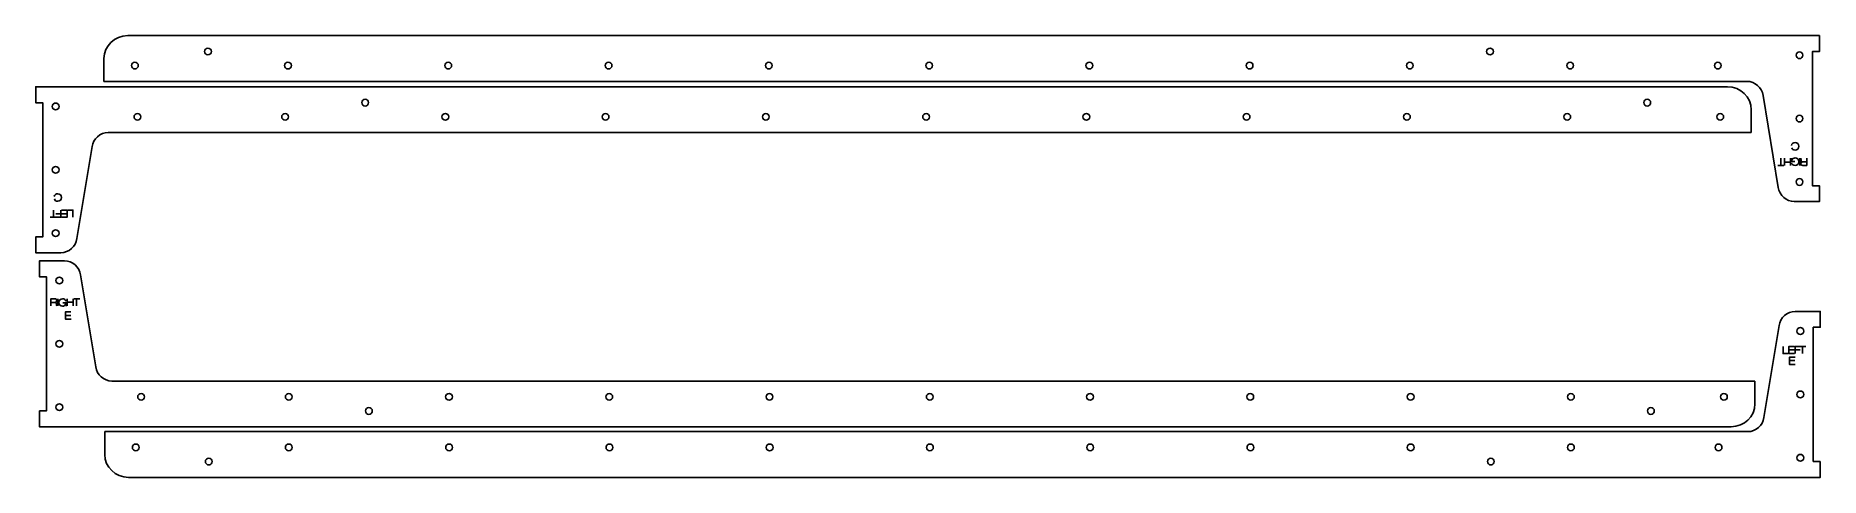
# Model space of a CAD drawing. Header units: millimetres. Extents: x -774 to -22, y -233 to -47.
import ezdxf

# ---------------------------------------------------------------- set-up
doc = ezdxf.new("R2010")
doc.units = ezdxf.units.MM
doc.layers.add('Cuts', color=1, linetype='Continuous', lineweight=25, true_color=0xff0000)
doc.layers.add('text', color=5, linetype='Continuous', lineweight=0, true_color=0x0000ff)

msp = doc.modelspace()

# ---------------------------------------------------------------- linework, layer by layer
at = {"layer": 'Cuts', "color": 1, "lineweight": 25, "true_color": 0xff0000}
for p, q in [((-503.03, -46.66), (-734.94, -46.66)), ((-22.2, -46.66), (-254.1, -46.66))]:
    msp.add_line(p, q, dxfattribs=at)
at = {"layer": 'Cuts', "lineweight": 25}
for p, q in [((-254.1, -46.66), (-503.03, -46.66)), ((-533.55, -65.94), (-52.72, -65.94)), ((-541.79, -68.25), (-60.96, -68.25)), ((-262.34, -87.54), (-531.79, -87.54)), ((-260.79, -192.38), (-530.24, -192.38)), ((-540.24, -211.66), (-59.41, -211.66)), ((-533.21, -213.72), (-263.77, -213.72)), ((-253.77, -233), (-734.6, -233))]:
    msp.add_line(p, q, dxfattribs=at)
at = {"layer": 'Cuts', "color": 1, "lineweight": 25, "true_color": 0xff0000}
for points in [[(-22.2, -46.66), (-22.2, -53.36), (-25.15, -53.36), (-25.15, -109.96), (-22.2, -109.96), (-22.2, -116.66), (-32.82, -116.66)], [(-533.55, -65.94), (-541.16, -65.94), (-744.94, -65.94)], [(-541.79, -68.25), (-773.7, -68.25), (-773.7, -74.95), (-773.7, -74.95)], [(-773.7, -74.95), (-770.75, -74.95), (-770.75, -131.55), (-773.7, -131.55), (-773.7, -138.25), (-773.7, -138.25), (-763.08, -138.25)], [(-39.59, -110.71), (-45.95, -71.89)], [(-743.18, -87.54), (-735.57, -87.54), (-531.79, -87.54)], [(-262.34, -87.54), (-254.74, -87.54), (-50.96, -87.54)], [(-756.31, -132.3), (-749.95, -93.49)], [(-772.15, -204.96), (-769.2, -204.96), (-769.2, -148.36), (-772.15, -148.36), (-772.15, -141.66), (-772.15, -141.66), (-761.53, -141.66)], [(-754.76, -147.61), (-748.4, -186.43)], [(-21.86, -226.3), (-24.81, -226.3), (-24.81, -169.7), (-21.86, -169.7), (-21.86, -163), (-21.86, -163), (-32.48, -163)], [(-39.25, -168.95), (-45.61, -207.77)], [(-741.63, -192.38), (-734.02, -192.38), (-530.24, -192.38)], [(-260.79, -192.38), (-253.19, -192.38), (-49.41, -192.38)], [(-540.24, -211.66), (-772.15, -211.66), (-772.15, -204.96), (-772.15, -204.96)], [(-533.21, -213.72), (-540.82, -213.72), (-744.6, -213.72)], [(-52.38, -213.72), (-59.99, -213.72), (-263.77, -213.72)], [(-253.77, -233), (-21.86, -233), (-21.86, -226.3), (-21.86, -226.3)]]:
    msp.add_lwpolyline(points, dxfattribs=at)
for points in [[(-744.94, -56.3), (-744.94, -51), (-740.44, -46.66), (-734.94, -46.66)], [(-702.54, -53.33), (-702.54, -52.54), (-701.9, -51.9), (-701.12, -51.9)], [(-701.12, -51.9), (-700.33, -51.9), (-699.69, -52.54), (-699.69, -53.33)], [(-162.44, -53.33), (-162.44, -52.54), (-161.8, -51.9), (-161.01, -51.9)], [(-161.01, -51.9), (-160.23, -51.9), (-159.59, -52.54), (-159.59, -53.33)], [(-744.94, -65.94), (-744.94, -65.94), (-744.94, -61.6), (-744.94, -56.3)], [(-731.89, -57.87), (-732.68, -57.87), (-733.32, -58.51), (-733.32, -59.3)], [(-733.32, -59.3), (-733.32, -60.08), (-732.68, -60.72), (-731.89, -60.72)], [(-730.47, -59.3), (-730.47, -58.51), (-731.1, -57.87), (-731.89, -57.87)], [(-731.89, -60.72), (-731.1, -60.72), (-730.47, -60.08), (-730.47, -59.3)], [(-701.12, -54.75), (-701.9, -54.75), (-702.54, -54.11), (-702.54, -53.33)], [(-699.69, -53.33), (-699.69, -54.11), (-700.33, -54.75), (-701.12, -54.75)], [(-667.42, -57.87), (-668.21, -57.87), (-668.84, -58.51), (-668.84, -59.3)], [(-668.84, -59.3), (-668.84, -60.08), (-668.21, -60.72), (-667.42, -60.72)], [(-665.99, -59.3), (-665.99, -58.51), (-666.63, -57.87), (-667.42, -57.87)], [(-667.42, -60.72), (-666.63, -60.72), (-665.99, -60.08), (-665.99, -59.3)], [(-599.88, -57.87), (-600.67, -57.87), (-601.31, -58.51), (-601.31, -59.3)], [(-601.31, -59.3), (-601.31, -60.08), (-600.67, -60.72), (-599.88, -60.72)], [(-598.46, -59.3), (-598.46, -58.51), (-599.1, -57.87), (-599.88, -57.87)], [(-599.88, -60.72), (-599.1, -60.72), (-598.46, -60.08), (-598.46, -59.3)], [(-532.34, -57.87), (-533.12, -57.87), (-533.76, -58.51), (-533.76, -59.3)], [(-533.76, -59.3), (-533.76, -60.08), (-533.12, -60.72), (-532.34, -60.72)], [(-530.91, -59.3), (-530.91, -58.51), (-531.55, -57.87), (-532.34, -57.87)], [(-532.34, -60.72), (-531.55, -60.72), (-530.91, -60.08), (-530.91, -59.3)], [(-464.82, -57.87), (-465.61, -57.87), (-466.25, -58.51), (-466.25, -59.3)], [(-466.25, -59.3), (-466.25, -60.08), (-465.61, -60.72), (-464.82, -60.72)], [(-463.4, -59.3), (-463.4, -58.51), (-464.04, -57.87), (-464.82, -57.87)], [(-464.82, -60.72), (-464.04, -60.72), (-463.4, -60.08), (-463.4, -59.3)], [(-397.31, -57.87), (-398.1, -57.87), (-398.73, -58.51), (-398.73, -59.3)], [(-398.73, -59.3), (-398.73, -60.08), (-398.1, -60.72), (-397.31, -60.72)], [(-395.88, -59.3), (-395.88, -58.51), (-396.52, -57.87), (-397.31, -57.87)], [(-397.31, -60.72), (-396.52, -60.72), (-395.88, -60.08), (-395.88, -59.3)], [(-329.8, -57.87), (-330.58, -57.87), (-331.22, -58.51), (-331.22, -59.3)], [(-331.22, -59.3), (-331.22, -60.08), (-330.58, -60.72), (-329.8, -60.72)], [(-328.37, -59.3), (-328.37, -58.51), (-329.01, -57.87), (-329.8, -57.87)], [(-329.8, -60.72), (-329.01, -60.72), (-328.37, -60.08), (-328.37, -59.3)], [(-262.28, -57.87), (-263.07, -57.87), (-263.71, -58.51), (-263.71, -59.3)], [(-263.71, -59.3), (-263.71, -60.08), (-263.07, -60.72), (-262.28, -60.72)], [(-260.86, -59.3), (-260.86, -58.51), (-261.5, -57.87), (-262.28, -57.87)], [(-262.28, -60.72), (-261.5, -60.72), (-260.86, -60.08), (-260.86, -59.3)], [(-194.77, -57.87), (-195.56, -57.87), (-196.2, -58.51), (-196.2, -59.3)], [(-196.2, -59.3), (-196.2, -60.08), (-195.56, -60.72), (-194.77, -60.72)], [(-193.35, -59.3), (-193.35, -58.51), (-193.98, -57.87), (-194.77, -57.87)], [(-194.77, -60.72), (-193.98, -60.72), (-193.35, -60.08), (-193.35, -59.3)], [(-161.01, -54.75), (-161.8, -54.75), (-162.44, -54.11), (-162.44, -53.33)], [(-159.59, -53.33), (-159.59, -54.11), (-160.23, -54.75), (-161.01, -54.75)], [(-127.26, -57.87), (-128.05, -57.87), (-128.68, -58.51), (-128.68, -59.3)], [(-128.68, -59.3), (-128.68, -60.08), (-128.05, -60.72), (-127.26, -60.72)], [(-125.83, -59.3), (-125.83, -58.51), (-126.47, -57.87), (-127.26, -57.87)], [(-127.26, -60.72), (-126.47, -60.72), (-125.83, -60.08), (-125.83, -59.3)], [(-65.04, -57.87), (-65.83, -57.87), (-66.47, -58.51), (-66.47, -59.3)], [(-66.47, -59.3), (-66.47, -60.08), (-65.83, -60.72), (-65.04, -60.72)], [(-63.62, -59.3), (-63.62, -58.51), (-64.26, -57.87), (-65.04, -57.87)], [(-65.04, -60.72), (-64.26, -60.72), (-63.62, -60.08), (-63.62, -59.3)], [(-30.6, -53.51), (-31.39, -53.51), (-32.03, -54.15), (-32.03, -54.93)], [(-32.03, -54.93), (-32.03, -55.72), (-31.39, -56.36), (-30.6, -56.36)], [(-29.18, -54.93), (-29.18, -54.15), (-29.82, -53.51), (-30.6, -53.51)], [(-30.6, -56.36), (-29.82, -56.36), (-29.18, -55.72), (-29.18, -54.93)], [(-45.95, -71.89), (-46.37, -68.62), (-49.42, -65.94), (-52.72, -65.94)], [(-766.72, -76.53), (-766.72, -75.74), (-766.08, -75.1), (-765.29, -75.1)], [(-765.29, -75.1), (-764.51, -75.1), (-763.87, -75.74), (-763.87, -76.53)], [(-636.31, -74.92), (-636.31, -74.13), (-635.67, -73.5), (-634.88, -73.5)], [(-634.88, -76.35), (-635.67, -76.35), (-636.31, -75.71), (-636.31, -74.92)], [(-634.88, -73.5), (-634.09, -73.5), (-633.46, -74.13), (-633.46, -74.92)], [(-633.46, -74.92), (-633.46, -75.71), (-634.09, -76.35), (-634.88, -76.35)], [(-96.2, -74.92), (-96.2, -74.13), (-95.57, -73.5), (-94.78, -73.5)], [(-94.78, -76.35), (-95.57, -76.35), (-96.2, -75.71), (-96.2, -74.92)], [(-94.78, -73.5), (-93.99, -73.5), (-93.35, -74.13), (-93.35, -74.92)], [(-93.35, -74.92), (-93.35, -75.71), (-93.99, -76.35), (-94.78, -76.35)], [(-50.96, -77.9), (-50.96, -72.59), (-55.46, -68.25), (-60.96, -68.25)], [(-765.29, -77.95), (-766.08, -77.95), (-766.72, -77.32), (-766.72, -76.53)], [(-763.87, -76.53), (-763.87, -77.32), (-764.5, -77.95), (-765.29, -77.95)], [(-732.28, -80.89), (-732.28, -80.11), (-731.64, -79.47), (-730.85, -79.47)], [(-730.85, -82.32), (-731.64, -82.32), (-732.28, -81.68), (-732.28, -80.89)], [(-730.85, -79.47), (-730.07, -79.47), (-729.43, -80.11), (-729.43, -80.89)], [(-729.43, -80.89), (-729.43, -81.68), (-730.07, -82.32), (-730.85, -82.32)], [(-670.06, -80.89), (-670.06, -80.11), (-669.43, -79.47), (-668.64, -79.47)], [(-668.64, -82.32), (-669.43, -82.32), (-670.06, -81.68), (-670.06, -80.89)], [(-668.64, -79.47), (-667.85, -79.47), (-667.21, -80.11), (-667.21, -80.89)], [(-667.21, -80.89), (-667.21, -81.68), (-667.85, -82.32), (-668.64, -82.32)], [(-602.55, -80.89), (-602.55, -80.11), (-601.91, -79.47), (-601.12, -79.47)], [(-601.12, -82.32), (-601.91, -82.32), (-602.55, -81.68), (-602.55, -80.89)], [(-601.12, -79.47), (-600.34, -79.47), (-599.7, -80.11), (-599.7, -80.89)], [(-599.7, -80.89), (-599.7, -81.68), (-600.34, -82.32), (-601.12, -82.32)], [(-535.04, -80.89), (-535.04, -80.11), (-534.4, -79.47), (-533.61, -79.47)], [(-533.61, -82.32), (-534.4, -82.32), (-535.04, -81.68), (-535.04, -80.89)], [(-533.61, -79.47), (-532.83, -79.47), (-532.19, -80.11), (-532.19, -80.89)], [(-532.19, -80.89), (-532.19, -81.68), (-532.83, -82.32), (-533.61, -82.32)], [(-467.52, -80.89), (-467.52, -80.11), (-466.89, -79.47), (-466.1, -79.47)], [(-466.1, -82.32), (-466.89, -82.32), (-467.52, -81.68), (-467.52, -80.89)], [(-466.1, -79.47), (-465.31, -79.47), (-464.67, -80.11), (-464.67, -80.89)], [(-464.67, -80.89), (-464.67, -81.68), (-465.31, -82.32), (-466.1, -82.32)], [(-400.01, -80.89), (-400.01, -80.11), (-399.37, -79.47), (-398.59, -79.47)], [(-398.59, -82.32), (-399.37, -82.32), (-400.01, -81.68), (-400.01, -80.89)], [(-398.59, -79.47), (-397.8, -79.47), (-397.16, -80.11), (-397.16, -80.89)], [(-397.16, -80.89), (-397.16, -81.68), (-397.8, -82.32), (-398.59, -82.32)], [(-332.5, -80.89), (-332.5, -80.11), (-331.86, -79.47), (-331.07, -79.47)], [(-331.07, -82.32), (-331.86, -82.32), (-332.5, -81.68), (-332.5, -80.89)], [(-331.07, -79.47), (-330.29, -79.47), (-329.65, -80.11), (-329.65, -80.89)], [(-329.65, -80.89), (-329.65, -81.68), (-330.29, -82.32), (-331.07, -82.32)], [(-264.99, -80.89), (-264.99, -80.11), (-264.35, -79.47), (-263.56, -79.47)], [(-263.56, -82.32), (-264.35, -82.32), (-264.99, -81.68), (-264.99, -80.89)], [(-263.56, -79.47), (-262.77, -79.47), (-262.14, -80.11), (-262.14, -80.89)], [(-262.14, -80.89), (-262.14, -81.68), (-262.77, -82.32), (-263.56, -82.32)], [(-197.44, -80.89), (-197.44, -80.11), (-196.8, -79.47), (-196.01, -79.47)], [(-196.01, -82.32), (-196.8, -82.32), (-197.44, -81.68), (-197.44, -80.89)], [(-196.01, -79.47), (-195.22, -79.47), (-194.59, -80.11), (-194.59, -80.89)], [(-194.59, -80.89), (-194.59, -81.68), (-195.22, -82.32), (-196.01, -82.32)], [(-129.9, -80.89), (-129.9, -80.11), (-129.26, -79.47), (-128.48, -79.47)], [(-128.48, -82.32), (-129.26, -82.32), (-129.9, -81.68), (-129.9, -80.89)], [(-128.48, -79.47), (-127.69, -79.47), (-127.05, -80.11), (-127.05, -80.89)], [(-127.05, -80.89), (-127.05, -81.68), (-127.69, -82.32), (-128.48, -82.32)], [(-65.43, -80.89), (-65.43, -80.11), (-64.79, -79.47), (-64, -79.47)], [(-64, -82.32), (-64.79, -82.32), (-65.43, -81.68), (-65.43, -80.89)], [(-64, -79.47), (-63.22, -79.47), (-62.58, -80.11), (-62.58, -80.89)], [(-62.58, -80.89), (-62.58, -81.68), (-63.22, -82.32), (-64, -82.32)], [(-50.96, -87.54), (-50.96, -87.54), (-50.96, -83.2), (-50.96, -77.9)], [(-30.6, -80.23), (-31.39, -80.23), (-32.03, -80.87), (-32.03, -81.66)], [(-32.03, -81.66), (-32.03, -82.44), (-31.39, -83.08), (-30.6, -83.08)], [(-29.18, -81.66), (-29.18, -80.87), (-29.82, -80.23), (-30.6, -80.23)], [(-30.6, -83.08), (-29.82, -83.08), (-29.18, -82.44), (-29.18, -81.66)], [(-749.95, -93.49), (-749.52, -90.21), (-746.48, -87.54), (-743.18, -87.54)], [(-766.72, -103.25), (-766.72, -102.47), (-766.08, -101.83), (-765.29, -101.83)], [(-765.29, -104.68), (-766.08, -104.68), (-766.72, -104.04), (-766.72, -103.25)], [(-765.29, -101.83), (-764.51, -101.83), (-763.87, -102.47), (-763.87, -103.25)], [(-763.87, -103.25), (-763.87, -104.04), (-764.5, -104.68), (-765.29, -104.68)], [(-32.82, -116.66), (-36.12, -116.66), (-39.16, -113.98), (-39.59, -110.71)], [(-30.6, -106.96), (-31.39, -106.96), (-32.03, -107.6), (-32.03, -108.38)], [(-32.03, -108.38), (-32.03, -109.17), (-31.39, -109.81), (-30.6, -109.81)], [(-29.18, -108.38), (-29.18, -107.6), (-29.82, -106.96), (-30.6, -106.96)], [(-30.6, -109.81), (-29.82, -109.81), (-29.18, -109.17), (-29.18, -108.38)], [(-766.72, -129.98), (-766.72, -129.19), (-766.08, -128.55), (-765.29, -128.55)], [(-765.29, -131.4), (-766.08, -131.4), (-766.72, -130.77), (-766.72, -129.98)], [(-765.29, -128.55), (-764.51, -128.55), (-763.87, -129.19), (-763.87, -129.98)], [(-763.87, -129.98), (-763.87, -130.77), (-764.5, -131.4), (-765.29, -131.4)], [(-763.08, -138.25), (-759.78, -138.25), (-756.73, -135.58), (-756.31, -132.3)], [(-761.53, -141.66), (-758.23, -141.66), (-755.18, -144.34), (-754.76, -147.61)], [(-763.74, -148.51), (-764.53, -148.51), (-765.17, -149.15), (-765.17, -149.93)], [(-765.17, -149.93), (-765.17, -150.72), (-764.53, -151.36), (-763.74, -151.36)], [(-762.32, -149.93), (-762.32, -149.15), (-762.95, -148.51), (-763.74, -148.51)], [(-763.74, -151.36), (-762.95, -151.36), (-762.32, -150.72), (-762.32, -149.93)], [(-32.48, -163), (-35.78, -163), (-38.83, -165.68), (-39.25, -168.95)], [(-31.69, -171.27), (-31.69, -170.49), (-31.05, -169.85), (-30.27, -169.85)], [(-30.27, -172.7), (-31.05, -172.7), (-31.69, -172.06), (-31.69, -171.27)], [(-30.27, -169.85), (-29.48, -169.85), (-28.84, -170.49), (-28.84, -171.27)], [(-28.84, -171.27), (-28.84, -172.06), (-29.48, -172.7), (-30.27, -172.7)], [(-763.74, -175.23), (-764.53, -175.23), (-765.17, -175.87), (-765.17, -176.66)], [(-765.17, -176.66), (-765.17, -177.45), (-764.53, -178.08), (-763.74, -178.08)], [(-762.32, -176.66), (-762.32, -175.87), (-762.95, -175.23), (-763.74, -175.23)], [(-763.74, -178.08), (-762.95, -178.08), (-762.32, -177.45), (-762.32, -176.66)], [(-748.4, -186.43), (-747.97, -189.7), (-744.92, -192.38), (-741.63, -192.38)], [(-49.41, -192.38), (-49.41, -192.38), (-49.41, -196.72), (-49.41, -202.02)], [(-763.74, -201.96), (-764.53, -201.96), (-765.17, -202.6), (-765.17, -203.38)], [(-762.32, -203.38), (-762.32, -202.6), (-762.95, -201.96), (-763.74, -201.96)], [(-729.3, -197.59), (-730.09, -197.59), (-730.73, -198.23), (-730.73, -199.02)], [(-730.73, -199.02), (-730.73, -199.81), (-730.09, -200.44), (-729.3, -200.44)], [(-727.88, -199.02), (-727.88, -198.23), (-728.51, -197.59), (-729.3, -197.59)], [(-729.3, -200.44), (-728.51, -200.44), (-727.88, -199.81), (-727.88, -199.02)], [(-667.09, -197.59), (-667.87, -197.59), (-668.51, -198.23), (-668.51, -199.02)], [(-668.51, -199.02), (-668.51, -199.81), (-667.87, -200.44), (-667.09, -200.44)], [(-665.66, -199.02), (-665.66, -198.23), (-666.3, -197.59), (-667.09, -197.59)], [(-667.09, -200.44), (-666.3, -200.44), (-665.66, -199.81), (-665.66, -199.02)], [(-599.57, -197.59), (-600.36, -197.59), (-601, -198.23), (-601, -199.02)], [(-601, -199.02), (-601, -199.81), (-600.36, -200.44), (-599.57, -200.44)], [(-598.15, -199.02), (-598.15, -198.23), (-598.79, -197.59), (-599.57, -197.59)], [(-599.57, -200.44), (-598.79, -200.44), (-598.15, -199.81), (-598.15, -199.02)], [(-532.06, -197.59), (-532.85, -197.59), (-533.49, -198.23), (-533.49, -199.02)], [(-533.49, -199.02), (-533.49, -199.81), (-532.85, -200.44), (-532.06, -200.44)], [(-530.64, -199.02), (-530.64, -198.23), (-531.27, -197.59), (-532.06, -197.59)], [(-532.06, -200.44), (-531.27, -200.44), (-530.64, -199.81), (-530.64, -199.02)], [(-464.55, -197.59), (-465.34, -197.59), (-465.97, -198.23), (-465.97, -199.02)], [(-465.97, -199.02), (-465.97, -199.81), (-465.34, -200.44), (-464.55, -200.44)], [(-463.12, -199.02), (-463.12, -198.23), (-463.76, -197.59), (-464.55, -197.59)], [(-464.55, -200.44), (-463.76, -200.44), (-463.12, -199.81), (-463.12, -199.02)], [(-397.04, -197.59), (-397.82, -197.59), (-398.46, -198.23), (-398.46, -199.02)], [(-398.46, -199.02), (-398.46, -199.81), (-397.82, -200.44), (-397.04, -200.44)], [(-395.61, -199.02), (-395.61, -198.23), (-396.25, -197.59), (-397.04, -197.59)], [(-397.04, -200.44), (-396.25, -200.44), (-395.61, -199.81), (-395.61, -199.02)], [(-329.52, -197.59), (-330.31, -197.59), (-330.95, -198.23), (-330.95, -199.02)], [(-330.95, -199.02), (-330.95, -199.81), (-330.31, -200.44), (-329.52, -200.44)], [(-328.1, -199.02), (-328.1, -198.23), (-328.74, -197.59), (-329.52, -197.59)], [(-329.52, -200.44), (-328.74, -200.44), (-328.1, -199.81), (-328.1, -199.02)], [(-262.01, -197.59), (-262.8, -197.59), (-263.43, -198.23), (-263.43, -199.02)], [(-263.43, -199.02), (-263.43, -199.81), (-262.8, -200.44), (-262.01, -200.44)], [(-260.58, -199.02), (-260.58, -198.23), (-261.22, -197.59), (-262.01, -197.59)], [(-262.01, -200.44), (-261.22, -200.44), (-260.58, -199.81), (-260.58, -199.02)], [(-194.46, -197.59), (-195.25, -197.59), (-195.88, -198.23), (-195.88, -199.02)], [(-195.88, -199.02), (-195.88, -199.81), (-195.25, -200.44), (-194.46, -200.44)], [(-193.03, -199.02), (-193.03, -198.23), (-193.67, -197.59), (-194.46, -197.59)], [(-194.46, -200.44), (-193.67, -200.44), (-193.03, -199.81), (-193.03, -199.02)], [(-126.93, -197.59), (-127.71, -197.59), (-128.35, -198.23), (-128.35, -199.02)], [(-128.35, -199.02), (-128.35, -199.81), (-127.71, -200.44), (-126.93, -200.44)], [(-125.5, -199.02), (-125.5, -198.23), (-126.14, -197.59), (-126.93, -197.59)], [(-126.93, -200.44), (-126.14, -200.44), (-125.5, -199.81), (-125.5, -199.02)], [(-62.45, -197.59), (-63.24, -197.59), (-63.88, -198.23), (-63.88, -199.02)], [(-63.88, -199.02), (-63.88, -199.81), (-63.24, -200.44), (-62.45, -200.44)], [(-61.03, -199.02), (-61.03, -198.23), (-61.67, -197.59), (-62.45, -197.59)], [(-62.45, -200.44), (-61.67, -200.44), (-61.03, -199.81), (-61.03, -199.02)], [(-49.41, -202.02), (-49.41, -207.32), (-53.91, -211.66), (-59.41, -211.66)], [(-31.69, -198), (-31.69, -197.21), (-31.05, -196.57), (-30.27, -196.57)], [(-30.27, -199.42), (-31.05, -199.42), (-31.69, -198.79), (-31.69, -198)], [(-30.27, -196.57), (-29.48, -196.57), (-28.84, -197.21), (-28.84, -198)], [(-28.84, -198), (-28.84, -198.79), (-29.48, -199.42), (-30.27, -199.42)], [(-765.17, -203.38), (-765.17, -204.17), (-764.53, -204.81), (-763.74, -204.81)], [(-763.74, -204.81), (-762.95, -204.81), (-762.32, -204.17), (-762.32, -203.38)], [(-634.75, -204.99), (-634.75, -204.2), (-634.12, -203.57), (-633.33, -203.57)], [(-633.33, -206.42), (-634.12, -206.42), (-634.75, -205.78), (-634.75, -204.99)], [(-633.33, -203.57), (-632.54, -203.57), (-631.9, -204.2), (-631.9, -204.99)], [(-631.9, -204.99), (-631.9, -205.78), (-632.54, -206.42), (-633.33, -206.42)], [(-94.65, -204.99), (-94.65, -204.2), (-94.01, -203.57), (-93.23, -203.57)], [(-93.23, -206.42), (-94.01, -206.42), (-94.65, -205.78), (-94.65, -204.99)], [(-93.23, -203.57), (-92.44, -203.57), (-91.8, -204.2), (-91.8, -204.99)], [(-91.8, -204.99), (-91.8, -205.78), (-92.44, -206.42), (-93.23, -206.42)], [(-45.61, -207.77), (-46.03, -211.04), (-49.08, -213.72), (-52.38, -213.72)], [(-744.6, -213.72), (-744.6, -213.72), (-744.6, -218.06), (-744.6, -223.36)], [(-744.6, -223.36), (-744.6, -228.66), (-740.1, -233), (-734.6, -233)], [(-732.98, -220.36), (-732.98, -219.57), (-732.34, -218.93), (-731.55, -218.93)], [(-731.55, -221.78), (-732.34, -221.78), (-732.98, -221.15), (-732.98, -220.36)], [(-731.55, -218.93), (-730.77, -218.93), (-730.13, -219.57), (-730.13, -220.36)], [(-730.13, -220.36), (-730.13, -221.15), (-730.77, -221.78), (-731.55, -221.78)], [(-702.21, -226.33), (-702.21, -225.55), (-701.57, -224.91), (-700.78, -224.91)], [(-700.78, -224.91), (-699.99, -224.91), (-699.36, -225.55), (-699.36, -226.33)], [(-668.51, -220.36), (-668.51, -219.57), (-667.87, -218.93), (-667.08, -218.93)], [(-667.08, -221.78), (-667.87, -221.78), (-668.51, -221.15), (-668.51, -220.36)], [(-667.08, -218.93), (-666.29, -218.93), (-665.66, -219.57), (-665.66, -220.36)], [(-665.66, -220.36), (-665.66, -221.15), (-666.29, -221.78), (-667.08, -221.78)], [(-600.97, -220.36), (-600.97, -219.57), (-600.33, -218.93), (-599.55, -218.93)], [(-599.55, -221.78), (-600.33, -221.78), (-600.97, -221.15), (-600.97, -220.36)], [(-599.55, -218.93), (-598.76, -218.93), (-598.12, -219.57), (-598.12, -220.36)], [(-598.12, -220.36), (-598.12, -221.15), (-598.76, -221.78), (-599.55, -221.78)], [(-533.42, -220.36), (-533.42, -219.57), (-532.78, -218.93), (-532, -218.93)], [(-532, -221.78), (-532.78, -221.78), (-533.42, -221.15), (-533.42, -220.36)], [(-532, -218.93), (-531.21, -218.93), (-530.57, -219.57), (-530.57, -220.36)], [(-530.57, -220.36), (-530.57, -221.15), (-531.21, -221.78), (-532, -221.78)], [(-465.91, -220.36), (-465.91, -219.57), (-465.27, -218.93), (-464.49, -218.93)], [(-464.49, -221.78), (-465.27, -221.78), (-465.91, -221.15), (-465.91, -220.36)], [(-464.49, -218.93), (-463.7, -218.93), (-463.06, -219.57), (-463.06, -220.36)], [(-463.06, -220.36), (-463.06, -221.15), (-463.7, -221.78), (-464.49, -221.78)], [(-398.4, -220.36), (-398.4, -219.57), (-397.76, -218.93), (-396.97, -218.93)], [(-396.97, -221.78), (-397.76, -221.78), (-398.4, -221.15), (-398.4, -220.36)], [(-396.97, -218.93), (-396.18, -218.93), (-395.55, -219.57), (-395.55, -220.36)], [(-395.55, -220.36), (-395.55, -221.15), (-396.18, -221.78), (-396.97, -221.78)], [(-330.88, -220.36), (-330.88, -219.57), (-330.25, -218.93), (-329.46, -218.93)], [(-329.46, -221.78), (-330.25, -221.78), (-330.88, -221.15), (-330.88, -220.36)], [(-329.46, -218.93), (-328.67, -218.93), (-328.03, -219.57), (-328.03, -220.36)], [(-328.03, -220.36), (-328.03, -221.15), (-328.67, -221.78), (-329.46, -221.78)], [(-263.37, -220.36), (-263.37, -219.57), (-262.73, -218.93), (-261.95, -218.93)], [(-261.95, -221.78), (-262.73, -221.78), (-263.37, -221.15), (-263.37, -220.36)], [(-261.95, -218.93), (-261.16, -218.93), (-260.52, -219.57), (-260.52, -220.36)], [(-260.52, -220.36), (-260.52, -221.15), (-261.16, -221.78), (-261.95, -221.78)], [(-195.86, -220.36), (-195.86, -219.57), (-195.22, -218.93), (-194.43, -218.93)], [(-194.43, -221.78), (-195.22, -221.78), (-195.86, -221.15), (-195.86, -220.36)], [(-194.43, -218.93), (-193.65, -218.93), (-193.01, -219.57), (-193.01, -220.36)], [(-193.01, -220.36), (-193.01, -221.15), (-193.65, -221.78), (-194.43, -221.78)], [(-162.1, -226.33), (-162.1, -225.55), (-161.46, -224.91), (-160.68, -224.91)], [(-160.68, -224.91), (-159.89, -224.91), (-159.25, -225.55), (-159.25, -226.33)], [(-128.35, -220.36), (-128.35, -219.57), (-127.71, -218.93), (-126.92, -218.93)], [(-126.92, -221.78), (-127.71, -221.78), (-128.35, -221.15), (-128.35, -220.36)], [(-126.92, -218.93), (-126.13, -218.93), (-125.5, -219.57), (-125.5, -220.36)], [(-125.5, -220.36), (-125.5, -221.15), (-126.13, -221.78), (-126.92, -221.78)], [(-66.13, -220.36), (-66.13, -219.57), (-65.49, -218.93), (-64.71, -218.93)], [(-64.71, -221.78), (-65.49, -221.78), (-66.13, -221.15), (-66.13, -220.36)], [(-64.71, -218.93), (-63.92, -218.93), (-63.28, -219.57), (-63.28, -220.36)], [(-63.28, -220.36), (-63.28, -221.15), (-63.92, -221.78), (-64.71, -221.78)], [(-31.69, -224.72), (-31.69, -223.94), (-31.05, -223.3), (-30.27, -223.3)], [(-30.27, -226.15), (-31.05, -226.15), (-31.69, -225.51), (-31.69, -224.72)], [(-30.27, -223.3), (-29.48, -223.3), (-28.84, -223.94), (-28.84, -224.72)], [(-28.84, -224.72), (-28.84, -225.51), (-29.48, -226.15), (-30.27, -226.15)], [(-700.78, -227.76), (-701.57, -227.76), (-702.21, -227.12), (-702.21, -226.33)], [(-699.36, -226.33), (-699.36, -227.12), (-699.99, -227.76), (-700.78, -227.76)], [(-160.68, -227.76), (-161.46, -227.76), (-162.1, -227.12), (-162.1, -226.33)], [(-159.25, -226.33), (-159.25, -227.12), (-159.89, -227.76), (-160.68, -227.76)]]:
    msp.add_open_spline(points, degree=3, dxfattribs=at)
at = {"layer": 'text', "color": 5, "lineweight": 25, "true_color": 0x0000ff}
for points in [[(-37.19, -101.39), (-39.77, -101.39)], [(-38.44, -98.4), (-38.44, -101.36)], [(-36.99, -101.39), (-36.99, -98.4)], [(-34.43, -100), (-36.99, -100)], [(-34.43, -98.4), (-34.43, -101.39)], [(-32.57, -99.74), (-33.97, -99.74), (-33.97, -98.34)], [(-30.54, -101.39), (-30.54, -98.4)], [(-29.33, -99.86), (-29.33, -99.85), (-27.58, -99.85)], [(-27.58, -98.4), (-27.58, -101.39), (-29.22, -101.39)], [(-766.26, -120.25), (-766.26, -123.3)], [(-763.14, -120.25), (-763.14, -123.3), (-765.27, -123.3)], [(-762.87, -120.25), (-760.47, -120.25), (-760.47, -123.3), (-762.84, -123.3)], [(-760.18, -120.25), (-758.04, -120.25), (-758.04, -123.3)], [(-764.94, -123.3), (-767.57, -123.3)], [(-763.14, -121.88), (-765.15, -121.88)], [(-760.47, -121.88), (-762.75, -121.88)], [(-767.3, -160.65), (-767.3, -157.67), (-765.65, -157.67)], [(-764.33, -157.67), (-764.33, -160.65)], [(-760.45, -160.65), (-760.45, -157.67)], [(-757.89, -157.67), (-757.89, -160.65)], [(-757.68, -157.67), (-755.11, -157.67)], [(-756.44, -160.65), (-756.44, -157.69)], [(-765.54, -159.2), (-767.3, -159.21)], [(-765.54, -159.19), (-765.54, -159.2)], [(-762.31, -159.32), (-760.9, -159.32), (-760.9, -160.72)], [(-758.82, -166.26), (-761.2, -166.26), (-761.2, -163.24), (-758.85, -163.24)], [(-761.2, -164.65), (-758.95, -164.65)], [(-760.45, -159.05), (-757.89, -159.05)], [(-35.38, -180.81), (-37.51, -180.81), (-37.51, -177.76)], [(-32.68, -180.81), (-35.08, -180.81), (-35.08, -177.76), (-32.71, -177.76)], [(-35.08, -179.18), (-32.81, -179.18)], [(-32.42, -180.81), (-32.42, -177.76), (-30.28, -177.76)], [(-32.42, -179.18), (-30.4, -179.18)], [(-30.61, -177.76), (-27.98, -177.76)], [(-29.29, -180.81), (-29.29, -177.76)], [(-32.48, -185.36), (-34.85, -185.36), (-34.85, -182.34), (-32.5, -182.34)], [(-34.85, -183.74), (-32.6, -183.74)]]:
    msp.add_lwpolyline(points, dxfattribs=at)
for points in [[(-33.98, -92.97), (-33.89, -92.17), (-33.16, -91.76), (-32.47, -91.76)], [(-32.47, -94.92), (-33.18, -94.92), (-33.75, -94.62), (-33.91, -93.97)], [(-32.47, -91.76), (-31.6, -91.76), (-30.9, -92.34), (-30.9, -93.34)], [(-30.9, -93.34), (-30.9, -94.34), (-31.6, -94.92), (-32.47, -94.92)], [(-33.97, -99.74), (-33.93, -99.39), (-33.87, -99.24), (-33.87, -99.24)], [(-32.46, -101.39), (-33.39, -101.39), (-33.82, -100.97), (-33.93, -100.4)], [(-33.87, -99.24), (-33.66, -98.55), (-33.08, -98.27), (-32.46, -98.27)], [(-32.46, -98.27), (-31.6, -98.27), (-30.91, -98.84), (-30.91, -99.83)], [(-30.91, -99.83), (-30.91, -100.82), (-31.6, -101.39), (-32.46, -101.39)], [(-29.99, -99.23), (-29.99, -99.12), (-30, -98.52), (-30.06, -98.4)], [(-30.05, -100.57), (-30.05, -100.29), (-29.85, -99.89), (-29.33, -99.86)], [(-29.22, -101.39), (-29.82, -101.39), (-30.05, -101.1), (-30.05, -100.57)], [(-29.33, -99.85), (-29.79, -99.85), (-29.99, -99.64), (-29.99, -99.23)], [(-765.88, -114.57), (-765.8, -113.76), (-765.07, -113.36), (-764.37, -113.36)], [(-764.37, -116.51), (-765.09, -116.51), (-765.65, -116.22), (-765.81, -115.56)], [(-764.37, -113.36), (-763.51, -113.36), (-762.8, -113.94), (-762.8, -114.93)], [(-762.8, -114.93), (-762.8, -115.93), (-763.51, -116.51), (-764.37, -116.51)], [(-765.65, -157.67), (-765.05, -157.67), (-764.83, -157.95), (-764.83, -158.48)], [(-763.97, -159.23), (-763.97, -158.24), (-763.27, -157.67), (-762.42, -157.67)], [(-762.42, -157.67), (-761.48, -157.67), (-761.05, -158.08), (-760.95, -158.66)], [(-764.83, -158.48), (-764.83, -158.77), (-765.02, -159.16), (-765.54, -159.19)], [(-765.54, -159.2), (-765.08, -159.2), (-764.88, -159.42), (-764.88, -159.83)], [(-764.88, -159.83), (-764.88, -159.94), (-764.87, -160.53), (-764.82, -160.65)], [(-762.42, -160.79), (-763.27, -160.79), (-763.97, -160.21), (-763.97, -159.23)], [(-761.01, -159.82), (-761.21, -160.5), (-761.79, -160.79), (-762.42, -160.79)], [(-760.9, -159.32), (-760.95, -159.66), (-761.01, -159.82), (-761.01, -159.82)]]:
    msp.add_open_spline(points, degree=3, dxfattribs=at)

doc.saveas('drawing.dxf')
